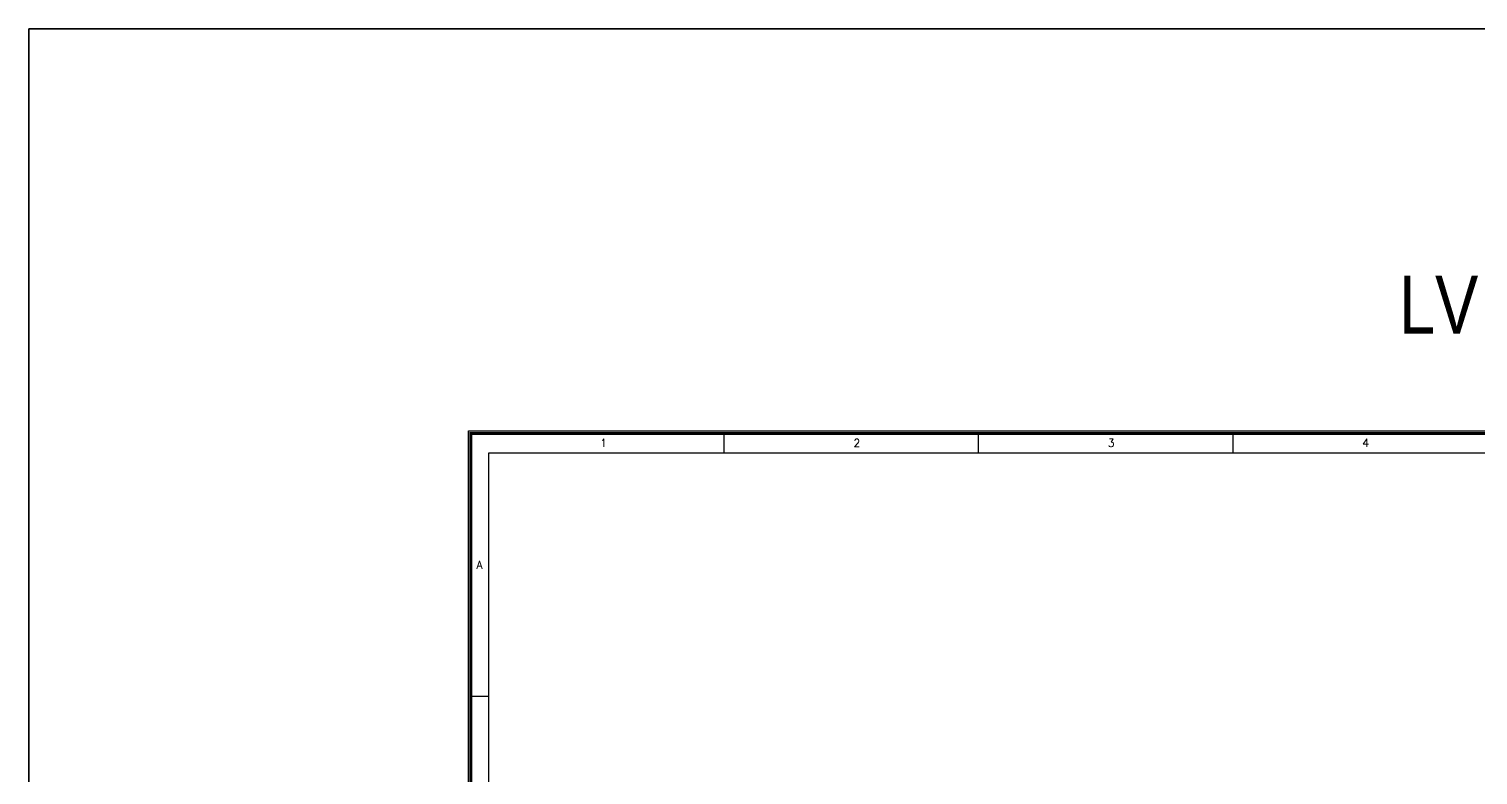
# Model space of a CAD drawing. Header units: millimetres. Extents: x 1327414 to 2124380, y -346496 to -91575.
# Drawn here: x 1794383 to 1819311, y -269077 to -256240 of the extents above; entities that cross this region are included whole.
import ezdxf
from ezdxf.enums import TextEntityAlignment as Align

# ---------------------------------------------------------------- set-up
doc = ezdxf.new("R2010")
doc.units = ezdxf.units.MM
doc.header["$LTSCALE"] = 600
doc.header["$MEASUREMENT"] = 0
doc.layers.add('AREA', color=193, linetype='Continuous', plot=False)
doc.layers.add('P-Wall', color=8, linetype='Continuous', lineweight=35)
doc.layers.add('TEXT', color=6, linetype='Continuous')
doc.layers.add('TITLE', color=7, linetype='Continuous')
doc.styles.add('ROMANS', font='romans.shx')
doc.styles.add('style1', font='', dxfattribs={"width": 0.8})
doc.styles.get('style1').set_extended_font_data('Swis721 Ex BT')

# ---------------------------------------------------------------- blocks, each defined once
blk = doc.blocks.new('A$C66962185')
at = {"layer": 'TITLE', "color": 7}
for p, q in [((30.11, -140930.66), (30.11, -140928.36)), ((60.37, -140930.66), (60.37, -140928.36)), ((90.64, -140930.66), (90.64, -140928.36))]:
    blk.add_line(p, q, dxfattribs=at)
at = {"layer": 'TITLE'}
for p, q in [((2.14, -140930.66), (360.7, -140930.66)), ((2.14, -141176.03), (2.14, -140930.66))]:
    blk.add_line(p, q, dxfattribs=at)
at = {"layer": 'TITLE', "color": 0}
blk.add_line((-0.15, -140959.61), (2.14, -140959.61), dxfattribs=at)
at = {"layer": 'TITLE', "color": 7, "const_width": 0.355}
blk.add_lwpolyline([(363, -140928.36), (363, -141178.33), (0, -141178.33), (0, -140928.36)], close=True, dxfattribs=at)
at = {"layer": 'TITLE', "color": 7, "style": 'ROMANS'}
for s, p in [('1', (15.75, -140929.48)), ('2', (45.89, -140929.48)), ('3', (76.15, -140929.48)), ('4', (106.41, -140929.48))]:
    blk.add_text(s, height=0.952, dxfattribs=at).set_placement(p, align=Align.MIDDLE)
at = {"layer": 'TITLE', "color": 0, "style": 'ROMANS'}
blk.add_text('A', height=0.952, dxfattribs=at).set_placement((1.02, -140943.96), align=Align.MIDDLE)

msp = doc.modelspace()

# ---------------------------------------------------------------- linework, layer by layer
at = {"layer": 'AREA'}
for points in [[(1801940.9, -263157.5), (1854537.6, -263157.5), (1854537.6, -299404), (1801940.9, -299404)], [(1801985.9, -263202.5), (1854492.6, -263202.5), (1854492.6, -299359), (1801985.9, -299359)]]:
    msp.add_lwpolyline(points, close=True, dxfattribs=at)
at = {"layer": 'P-Wall', "color": 30, "true_color": 0xf8991e}
msp.add_lwpolyline([(1794382.6, -256240.3), (1860819.9, -256240.3), (1860819.9, -305663.6), (1794382.6, -305663.6)], close=True, dxfattribs=at)

# ---------------------------------------------------------------- block references
at = {"layer": 'TITLE', "xscale": 144.6465675549349, "yscale": 144.6465665108379, "zscale": 144.6465669265092}
msp.add_blockref('A$C66962185', (1801985.9, 20121601.6), dxfattribs=at)

# ---------------------------------------------------------------- texts
at = {"layer": 'TEXT', "color": 7, "insert": (1817949.4, -260483.8), "char_height": 1000, "width": 13234.07, "attachment_point": 1, "style": 'style1'}
msp.add_mtext('{\\fArial|b0|i0|c0|p34;LV SYSTEM LAYOUT\\P}', dxfattribs=at)

doc.saveas('drawing.dxf')
